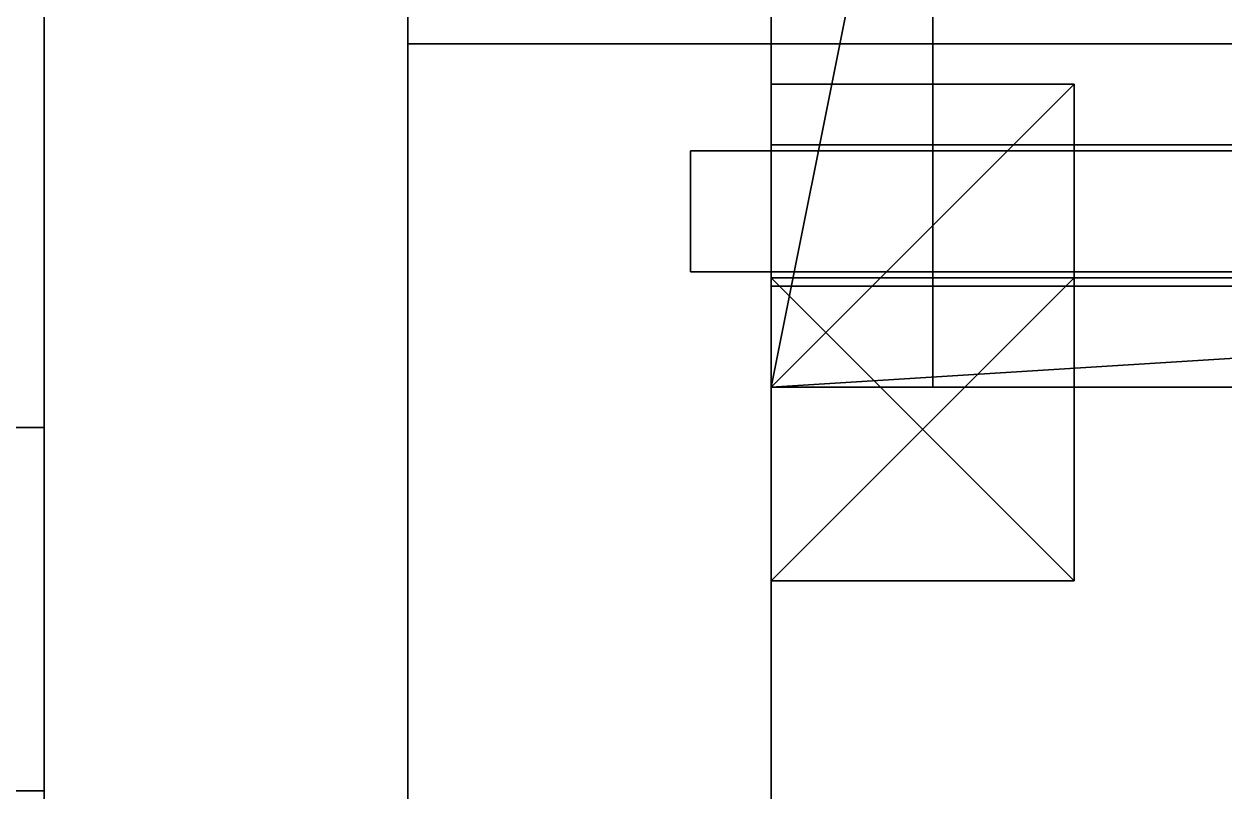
# Model space of a CAD drawing. Extents: x 0 to 4956, y -4930 to 0.
# Drawn here: x 689 to 748.4, y -170.1 to -132 of the extents above; entities that cross this region are included whole.
import ezdxf

# ---------------------------------------------------------------- set-up
doc = ezdxf.new("R2010")
doc.units = 0
for name, color, linetype in [('LAYER0', 7, 'CONTINUOUS'), ('LAYER2', 9, 'CONTINUOUS'), ('LAYER3', 9, 'CONTINUOUS'), ('LAYER701', 7, 'CONTINUOUS'), ('LAYER703', 7, 'CONTINUOUS'), ('LAYER713', 7, 'CONTINUOUS'), ('LAYER714', 2, 'CONTINUOUS'), ('LAYER715', 7, 'CONTINUOUS'), ('LAYER716', 253, 'CONTINUOUS'), ('LAYER717', 253, 'CONTINUOUS'), ('LAYER718', 253, 'CONTINUOUS'), ('LAYER719', 253, 'CONTINUOUS'), ('LAYER720', 253, 'CONTINUOUS'), ('LAYER721', 253, 'CONTINUOUS'), ('LAYER756', 7, 'CONTINUOUS'), ('LAYER763', 7, 'CONTINUOUS'), ('LAYER764', 7, 'CONTINUOUS'), ('LAYER773', 7, 'CONTINUOUS'), ('LAYER783', 253, 'CONTINUOUS'), ('LAYER784', 253, 'CONTINUOUS'), ('LAYER785', 253, 'CONTINUOUS'), ('LAYER786', 253, 'CONTINUOUS'), ('LAYER787', 7, 'CONTINUOUS'), ('LAYER797', 253, 'CONTINUOUS'), ('LAYER798', 253, 'CONTINUOUS'), ('LAYER799', 253, 'CONTINUOUS'), ('LAYER800', 253, 'CONTINUOUS'), ('LAYER87', 9, 'CONTINUOUS')]:
    doc.layers.add(name, color=color, linetype=linetype)

msp = doc.modelspace()

# ---------------------------------------------------------------- linework, layer by layer
at = {"layer": 'LAYER0', "invisible_edges": 1}
for points in [[(4956, 0), (0, -4930), (0, 0), (4956, 0)], [(4956, -4930, 5), (0, 0, 5), (0, -4930, 5), (4956, -4930, 5)], [(0, 0, 5), (4956, -4930, 5), (4956, 0, 5), (0, 0, 5)], [(0, -4930), (4956, 0), (4956, -4930), (0, -4930)]]:
    msp.add_3dface(points, dxfattribs=at)
at = {"layer": 'LAYER2', "invisible_edges": 1}
for points in [[(590, -152, 2650), (690, -170, 2650), (690, -152, 2650), (590, -152, 2650)], [(690, -170, 2650), (590, -152, 2650), (590, -170, 2650), (690, -170, 2650)], [(590, -170, 5), (690, -152, 5), (690, -170, 5), (590, -170, 5)], [(690, -152, 5), (590, -170, 5), (590, -152, 5), (690, -152, 5)], [(690, -152, 5), (590, -152, 2650), (690, -152, 2650), (690, -152, 5)], [(590, -152, 2650), (690, -152, 5), (590, -152, 5), (590, -152, 2650)], [(690, -152, 5), (690, -170, 2650), (690, -170, 5), (690, -152, 5)], [(690, -170, 2650), (690, -152, 5), (690, -152, 2650), (690, -170, 2650)], [(590, -170, 5), (690, -170, 2650), (590, -170, 2650), (590, -170, 5)], [(690, -170, 2650), (590, -170, 5), (690, -170, 5), (690, -170, 2650)]]:
    msp.add_3dface(points, dxfattribs=at)
at = {"layer": 'LAYER3', "invisible_edges": 1}
for points in [[(690, -52, 2650), (672, -152, 2650), (690, -152, 2650), (690, -52, 2650)], [(672, -152, 2650), (690, -52, 2650), (672, -52, 2650), (672, -152, 2650)], [(672, -52, 5), (690, -152, 5), (672, -152, 5), (672, -52, 5)], [(690, -152, 5), (672, -52, 5), (690, -52, 5), (690, -152, 5)], [(690, -152, 5), (690, -52, 2650), (690, -152, 2650), (690, -152, 5)], [(690, -52, 2650), (690, -152, 5), (690, -52, 5), (690, -52, 2650)], [(690, -152, 5), (672, -152, 2650), (672, -152, 5), (690, -152, 5)], [(672, -152, 2650), (690, -152, 5), (690, -152, 2650), (672, -152, 2650)]]:
    msp.add_3dface(points, dxfattribs=at)
at = {"layer": 'LAYER701', "invisible_edges": 1}
for points in [[(708, -115, 5), (2258, -133, 5), (708, -133, 5), (708, -115, 5)], [(2258, -133, 5), (708, -115, 5), (2258, -115, 5), (2258, -133, 5)], [(708, -133, 85), (708, -115, 5), (708, -133, 5), (708, -133, 85)], [(708, -115, 5), (708, -133, 85), (708, -115, 85), (708, -115, 5)], [(2258, -115, 85), (708, -133, 85), (2258, -133, 85), (2258, -115, 85)], [(708, -133, 85), (2258, -115, 85), (708, -115, 85), (708, -133, 85)], [(708, -133, 85), (2258, -133, 5), (2258, -133, 85), (708, -133, 85)], [(2258, -133, 5), (708, -133, 85), (708, -133, 5), (2258, -133, 5)]]:
    msp.add_3dface(points, dxfattribs=at)
at = {"layer": 'LAYER703', "invisible_edges": 1}
for points in [[(708, -133, 85), (726, -133, 5), (708, -133, 5), (708, -133, 85)], [(726, -133, 5), (708, -133, 85), (726, -133, 85), (726, -133, 5)], [(708, -474, 5), (726, -133, 5), (726, -474, 5), (708, -474, 5)], [(726, -133, 5), (708, -474, 5), (708, -133, 5), (726, -133, 5)], [(708, -133, 85), (726, -474, 85), (726, -133, 85), (708, -133, 85)], [(726, -474, 85), (708, -133, 85), (708, -474, 85), (726, -474, 85)], [(708, -474, 5), (708, -133, 85), (708, -133, 5), (708, -474, 5)], [(708, -133, 85), (708, -474, 5), (708, -474, 85), (708, -133, 85)], [(726, -474, 85), (726, -133, 5), (726, -133, 85), (726, -474, 85)], [(726, -133, 5), (726, -474, 85), (726, -474, 5), (726, -133, 5)]]:
    msp.add_3dface(points, dxfattribs=at)
at = {"layer": 'LAYER713', "invisible_edges": 1}
for points in [[(708, -120, 85), (726, -510, 85), (708, -510, 85), (708, -120, 85)], [(726, -510, 85), (708, -120, 85), (726, -120, 85), (726, -510, 85)], [(726, -120, 760), (708, -510, 760), (726, -510, 760), (726, -120, 760)], [(708, -510, 760), (726, -120, 760), (708, -120, 760), (708, -510, 760)], [(708, -510, 760), (708, -120, 85), (708, -510, 85), (708, -510, 760)], [(708, -120, 85), (708, -510, 760), (708, -120, 760), (708, -120, 85)], [(726, -120, 760), (726, -510, 85), (726, -120, 85), (726, -120, 760)], [(726, -510, 85), (726, -120, 760), (726, -510, 760), (726, -510, 85)]]:
    msp.add_3dface(points, dxfattribs=at)
at = {"layer": 'LAYER714'}
for points in [[(806, -150, 730.5), (806, -145, 730.5), (726, -150, 730.5), (806, -150, 730.5)], [(726, -150, 730.5), (806, -145, 730.5), (726, -145, 730.5), (726, -150, 730.5)], [(726, -150, 730.5), (726, -145, 730.5), (726, -150, 707.5), (726, -150, 730.5)], [(726, -150, 707.5), (726, -145, 730.5), (726, -145, 707.5), (726, -150, 707.5)], [(806, -150, 707.5), (726, -150, 707.5), (806, -145, 707.5), (806, -150, 707.5)], [(806, -145, 707.5), (726, -150, 707.5), (726, -145, 707.5), (806, -145, 707.5)], [(806, -145, 707.5), (726, -145, 707.5), (806, -145, 730.5), (806, -145, 707.5)], [(806, -145, 730.5), (726, -145, 707.5), (726, -145, 730.5), (806, -145, 730.5)], [(806, -150, 730.5), (726, -150, 730.5), (806, -150, 707.5), (806, -150, 730.5)], [(806, -150, 707.5), (726, -150, 730.5), (726, -150, 707.5), (806, -150, 707.5)]]:
    msp.add_3dface(points, dxfattribs=at)
at = {"layer": 'LAYER715', "invisible_edges": 1}
for points in [[(726, -145, 730.5), (806, -150, 730.5), (806, -145, 730.5), (726, -145, 730.5)], [(806, -150, 730.5), (726, -145, 730.5), (726, -150, 730.5), (806, -150, 730.5)], [(726, -150, 707.5), (806, -145, 707.5), (806, -150, 707.5), (726, -150, 707.5)], [(806, -145, 707.5), (726, -150, 707.5), (726, -145, 707.5), (806, -145, 707.5)], [(726, -145, 730.5), (726, -150, 707.5), (726, -150, 730.5), (726, -145, 730.5)], [(726, -150, 707.5), (726, -145, 730.5), (726, -145, 707.5), (726, -150, 707.5)], [(806, -145, 707.5), (726, -145, 730.5), (806, -145, 730.5), (806, -145, 707.5)], [(726, -145, 730.5), (806, -145, 707.5), (726, -145, 707.5), (726, -145, 730.5)], [(726, -150, 707.5), (806, -150, 730.5), (726, -150, 730.5), (726, -150, 707.5)], [(806, -150, 730.5), (726, -150, 707.5), (806, -150, 707.5), (806, -150, 730.5)]]:
    msp.add_3dface(points, dxfattribs=at)
at = {"layer": 'LAYER716'}
for points in [[(741, -150, 730.5), (741, -135, 730.5), (726, -150, 730.5), (741, -150, 730.5)], [(726, -150, 730.5), (741, -135, 730.5), (726, -135, 730.5), (726, -150, 730.5)], [(726, -150, 730.5), (726, -135, 730.5), (726, -150, 715.5), (726, -150, 730.5)], [(726, -150, 715.5), (726, -135, 730.5), (726, -135, 715.5), (726, -150, 715.5)], [(741, -150, 715.5), (726, -150, 715.5), (741, -135, 715.5), (741, -150, 715.5)], [(741, -135, 715.5), (726, -150, 715.5), (726, -135, 715.5), (741, -135, 715.5)], [(741, -135, 715.5), (726, -135, 715.5), (741, -135, 730.5), (741, -135, 715.5)], [(741, -135, 730.5), (726, -135, 715.5), (726, -135, 730.5), (741, -135, 730.5)], [(741, -150, 715.5), (741, -135, 715.5), (741, -150, 730.5), (741, -150, 715.5)], [(741, -150, 730.5), (741, -135, 715.5), (741, -135, 730.5), (741, -150, 730.5)], [(741, -150, 730.5), (726, -150, 730.5), (741, -150, 715.5), (741, -150, 730.5)], [(741, -150, 715.5), (726, -150, 730.5), (726, -150, 715.5), (741, -150, 715.5)]]:
    msp.add_3dface(points, dxfattribs=at)
at = {"layer": 'LAYER717'}
for points in [[(741, -150, 730.5), (741, -135, 730.5), (726, -150, 730.5), (741, -150, 730.5)], [(726, -150, 730.5), (741, -135, 730.5), (726, -135, 730.5), (726, -150, 730.5)], [(726, -150, 730.5), (726, -135, 730.5), (726, -150, 715.5), (726, -150, 730.5)], [(726, -150, 715.5), (726, -135, 730.5), (726, -135, 715.5), (726, -150, 715.5)], [(741, -150, 715.5), (726, -150, 715.5), (741, -135, 715.5), (741, -150, 715.5)], [(741, -135, 715.5), (726, -150, 715.5), (726, -135, 715.5), (741, -135, 715.5)], [(741, -135, 715.5), (726, -135, 715.5), (741, -135, 730.5), (741, -135, 715.5)], [(741, -135, 730.5), (726, -135, 715.5), (726, -135, 730.5), (741, -135, 730.5)], [(741, -150, 715.5), (741, -135, 715.5), (741, -150, 730.5), (741, -150, 715.5)], [(741, -150, 730.5), (741, -135, 715.5), (741, -135, 730.5), (741, -150, 730.5)], [(741, -150, 730.5), (726, -150, 730.5), (741, -150, 715.5), (741, -150, 730.5)], [(741, -150, 715.5), (726, -150, 730.5), (726, -150, 715.5), (741, -150, 715.5)]]:
    msp.add_3dface(points, dxfattribs=at)
at = {"layer": 'LAYER718'}
for points in [[(741, -150, 730.5), (741, -135, 730.5), (726, -150, 730.5), (741, -150, 730.5)], [(726, -150, 730.5), (741, -135, 730.5), (726, -135, 730.5), (726, -150, 730.5)], [(726, -150, 730.5), (726, -135, 730.5), (726, -150, 715.5), (726, -150, 730.5)], [(726, -150, 715.5), (726, -135, 730.5), (726, -135, 715.5), (726, -150, 715.5)], [(741, -150, 715.5), (726, -150, 715.5), (741, -135, 715.5), (741, -150, 715.5)], [(741, -135, 715.5), (726, -150, 715.5), (726, -135, 715.5), (741, -135, 715.5)], [(741, -135, 715.5), (726, -135, 715.5), (741, -135, 730.5), (741, -135, 715.5)], [(741, -135, 730.5), (726, -135, 715.5), (726, -135, 730.5), (741, -135, 730.5)], [(741, -150, 715.5), (741, -135, 715.5), (741, -150, 730.5), (741, -150, 715.5)], [(741, -150, 730.5), (741, -135, 715.5), (741, -135, 730.5), (741, -150, 730.5)], [(741, -150, 730.5), (726, -150, 730.5), (741, -150, 715.5), (741, -150, 730.5)], [(741, -150, 715.5), (726, -150, 730.5), (726, -150, 715.5), (741, -150, 715.5)]]:
    msp.add_3dface(points, dxfattribs=at)
at = {"layer": 'LAYER719'}
for points in [[(741, -150, 730.5), (741, -135, 730.5), (726, -150, 730.5), (741, -150, 730.5)], [(726, -150, 730.5), (741, -135, 730.5), (726, -135, 730.5), (726, -150, 730.5)], [(726, -150, 730.5), (726, -135, 730.5), (726, -150, 715.5), (726, -150, 730.5)], [(726, -150, 715.5), (726, -135, 730.5), (726, -135, 715.5), (726, -150, 715.5)], [(741, -150, 715.5), (726, -150, 715.5), (741, -135, 715.5), (741, -150, 715.5)], [(741, -135, 715.5), (726, -150, 715.5), (726, -135, 715.5), (741, -135, 715.5)], [(741, -135, 715.5), (726, -135, 715.5), (741, -135, 730.5), (741, -135, 715.5)], [(741, -135, 730.5), (726, -135, 715.5), (726, -135, 730.5), (741, -135, 730.5)], [(741, -150, 715.5), (741, -135, 715.5), (741, -150, 730.5), (741, -150, 715.5)], [(741, -150, 730.5), (741, -135, 715.5), (741, -135, 730.5), (741, -150, 730.5)], [(741, -150, 730.5), (726, -150, 730.5), (741, -150, 715.5), (741, -150, 730.5)], [(741, -150, 715.5), (726, -150, 730.5), (726, -150, 715.5), (741, -150, 715.5)]]:
    msp.add_3dface(points, dxfattribs=at)
at = {"layer": 'LAYER720'}
for points in [[(734, -150, 730.5), (734, -110, 730.5), (726, -150, 730.5), (734, -150, 730.5)], [(726, -150, 730.5), (734, -110, 730.5), (726, -110, 730.5), (726, -150, 730.5)], [(726, -150, 730.5), (726, -110, 730.5), (726, -150, 722.5), (726, -150, 730.5)], [(726, -150, 722.5), (726, -110, 730.5), (726, -110, 722.5), (726, -150, 722.5)], [(734, -150, 722.5), (726, -150, 722.5), (734, -110, 722.5), (734, -150, 722.5)], [(734, -110, 722.5), (726, -150, 722.5), (726, -110, 722.5), (734, -110, 722.5)], [(734, -150, 722.5), (734, -110, 722.5), (734, -150, 730.5), (734, -150, 722.5)], [(734, -150, 730.5), (734, -110, 722.5), (734, -110, 730.5), (734, -150, 730.5)], [(734, -150, 730.5), (726, -150, 730.5), (734, -150, 722.5), (734, -150, 730.5)], [(734, -150, 722.5), (726, -150, 730.5), (726, -150, 722.5), (734, -150, 722.5)]]:
    msp.add_3dface(points, dxfattribs=at)
at = {"layer": 'LAYER721'}
for points in [[(806, -150, 730.5), (806, -145, 730.5), (726, -150, 730.5), (806, -150, 730.5)], [(726, -150, 730.5), (806, -145, 730.5), (726, -145, 730.5), (726, -150, 730.5)], [(726, -150, 730.5), (726, -145, 730.5), (726, -150, 714.5), (726, -150, 730.5)], [(726, -150, 714.5), (726, -145, 730.5), (726, -145, 714.5), (726, -150, 714.5)], [(806, -150, 714.5), (726, -150, 714.5), (806, -145, 714.5), (806, -150, 714.5)], [(806, -145, 714.5), (726, -150, 714.5), (726, -145, 714.5), (806, -145, 714.5)], [(806, -145, 714.5), (726, -145, 714.5), (806, -145, 730.5), (806, -145, 714.5)], [(806, -145, 730.5), (726, -145, 714.5), (726, -145, 730.5), (806, -145, 730.5)], [(806, -150, 730.5), (726, -150, 730.5), (806, -150, 714.5), (806, -150, 730.5)], [(806, -150, 714.5), (726, -150, 730.5), (726, -150, 714.5), (806, -150, 714.5)]]:
    msp.add_3dface(points, dxfattribs=at)
at = {"layer": 'LAYER756', "invisible_edges": 1}
for points in [[(2250, -120, 86), (726, -510, 86), (726, -120, 86), (2250, -120, 86)], [(726, -510, 86), (2250, -120, 86), (2250, -510, 86), (726, -510, 86)], [(726, -120, 104), (726, -510, 86), (726, -510, 104), (726, -120, 104)], [(726, -510, 86), (726, -120, 104), (726, -120, 86), (726, -510, 86)], [(2250, -510, 104), (726, -120, 104), (726, -510, 104), (2250, -510, 104)], [(726, -120, 104), (2250, -510, 104), (2250, -120, 104), (726, -120, 104)]]:
    msp.add_3dface(points, dxfattribs=at)
at = {"layer": 'LAYER763', "invisible_edges": 1}
for points in [[(722, -138.2998, 100), (722, -144.2998, 759.5), (722, -138.2998, 759.5), (722, -138.2998, 100)], [(722, -144.2998, 759.5), (722, -138.2998, 100), (722, -144.2998, 100), (722, -144.2998, 759.5)], [(1394, -138.2998, 759.5), (722, -144.2998, 759.5), (1394, -144.2998, 759.5), (1394, -138.2998, 759.5)], [(722, -144.2998, 759.5), (1394, -138.2998, 759.5), (722, -138.2998, 759.5), (722, -144.2998, 759.5)], [(722, -138.2998, 100), (1394, -144.2998, 100), (722, -144.2998, 100), (722, -138.2998, 100)], [(1394, -144.2998, 100), (722, -138.2998, 100), (1394, -138.2998, 100), (1394, -144.2998, 100)], [(1394, -138.2998, 759.5), (722, -138.2998, 100), (722, -138.2998, 759.5), (1394, -138.2998, 759.5)], [(722, -138.2998, 100), (1394, -138.2998, 759.5), (1394, -138.2998, 100), (722, -138.2998, 100)], [(1394, -144.2998, 100), (722, -144.2998, 759.5), (722, -144.2998, 100), (1394, -144.2998, 100)], [(722, -144.2998, 759.5), (1394, -144.2998, 100), (1394, -144.2998, 759.5), (722, -144.2998, 759.5)]]:
    msp.add_3dface(points, dxfattribs=at)
at = {"layer": 'LAYER764', "invisible_edges": 1}
for points in [[(726, -138, 760), (726, -120, 640), (726, -138, 640), (726, -138, 760)], [(726, -120, 640), (726, -138, 760), (726, -120, 760), (726, -120, 640)], [(1390, -138, 640), (726, -120, 640), (1390, -120, 640), (1390, -138, 640)], [(726, -120, 640), (1390, -138, 640), (726, -138, 640), (726, -120, 640)], [(726, -138, 760), (1390, -120, 760), (726, -120, 760), (726, -138, 760)], [(1390, -120, 760), (726, -138, 760), (1390, -138, 760), (1390, -120, 760)], [(1390, -138, 640), (726, -138, 760), (726, -138, 640), (1390, -138, 640)], [(726, -138, 760), (1390, -138, 640), (1390, -138, 760), (726, -138, 760)]]:
    msp.add_3dface(points, dxfattribs=at)
at = {"layer": 'LAYER773', "invisible_edges": 1}
for points in [[(726, -144.6001, 540), (1390, -490, 540), (1390, -144.6001, 540), (726, -144.6001, 540)], [(1390, -490, 540), (726, -144.6001, 540), (726, -490, 540), (1390, -490, 540)], [(726, -144.6001, 540), (726, -490, 522), (726, -490, 540), (726, -144.6001, 540)], [(726, -490, 522), (726, -144.6001, 540), (726, -144.6001, 522), (726, -490, 522)], [(1390, -144.6001, 522), (726, -144.6001, 540), (1390, -144.6001, 540), (1390, -144.6001, 522)], [(726, -144.6001, 540), (1390, -144.6001, 522), (726, -144.6001, 522), (726, -144.6001, 540)], [(726, -490, 522), (1390, -144.6001, 522), (1390, -490, 522), (726, -490, 522)], [(1390, -144.6001, 522), (726, -490, 522), (726, -144.6001, 522), (1390, -144.6001, 522)]]:
    msp.add_3dface(points, dxfattribs=at)
at = {"layer": 'LAYER783'}
for points in [[(726, -144.6001, 540), (726, -159.6001, 525), (726, -159.6001, 540), (726, -144.6001, 540)], [(726, -144.6001, 525), (726, -159.6001, 525), (726, -144.6001, 540), (726, -144.6001, 525)], [(741, -144.6001, 540), (726, -144.6001, 525), (726, -144.6001, 540), (741, -144.6001, 540)], [(741, -144.6001, 525), (726, -144.6001, 525), (741, -144.6001, 540), (741, -144.6001, 525)], [(741, -159.6001, 540), (726, -144.6001, 540), (726, -159.6001, 540), (741, -159.6001, 540)], [(741, -144.6001, 540), (726, -144.6001, 540), (741, -159.6001, 540), (741, -144.6001, 540)], [(726, -159.6001, 525), (741, -144.6001, 525), (741, -159.6001, 525), (726, -159.6001, 525)], [(726, -144.6001, 525), (741, -144.6001, 525), (726, -159.6001, 525), (726, -144.6001, 525)], [(741, -159.6001, 525), (741, -144.6001, 540), (741, -159.6001, 540), (741, -159.6001, 525)], [(741, -144.6001, 525), (741, -144.6001, 540), (741, -159.6001, 525), (741, -144.6001, 525)], [(726, -159.6001, 540), (741, -159.6001, 525), (741, -159.6001, 540), (726, -159.6001, 540)], [(726, -159.6001, 525), (741, -159.6001, 525), (726, -159.6001, 540), (726, -159.6001, 525)]]:
    msp.add_3dface(points, dxfattribs=at)
at = {"layer": 'LAYER784'}
for points in [[(726, -144.6001, 540), (726, -159.6001, 525), (726, -159.6001, 540), (726, -144.6001, 540)], [(726, -144.6001, 525), (726, -159.6001, 525), (726, -144.6001, 540), (726, -144.6001, 525)], [(741, -144.6001, 540), (726, -144.6001, 525), (726, -144.6001, 540), (741, -144.6001, 540)], [(741, -144.6001, 525), (726, -144.6001, 525), (741, -144.6001, 540), (741, -144.6001, 525)], [(741, -159.6001, 540), (726, -144.6001, 540), (726, -159.6001, 540), (741, -159.6001, 540)], [(741, -144.6001, 540), (726, -144.6001, 540), (741, -159.6001, 540), (741, -144.6001, 540)], [(726, -159.6001, 525), (741, -144.6001, 525), (741, -159.6001, 525), (726, -159.6001, 525)], [(726, -144.6001, 525), (741, -144.6001, 525), (726, -159.6001, 525), (726, -144.6001, 525)], [(741, -159.6001, 525), (741, -144.6001, 540), (741, -159.6001, 540), (741, -159.6001, 525)], [(741, -144.6001, 525), (741, -144.6001, 540), (741, -159.6001, 525), (741, -144.6001, 525)], [(726, -159.6001, 540), (741, -159.6001, 525), (741, -159.6001, 540), (726, -159.6001, 540)], [(726, -159.6001, 525), (741, -159.6001, 525), (726, -159.6001, 540), (726, -159.6001, 525)]]:
    msp.add_3dface(points, dxfattribs=at)
at = {"layer": 'LAYER785'}
for points in [[(726, -144.6001, 540), (726, -159.6001, 525), (726, -159.6001, 540), (726, -144.6001, 540)], [(726, -144.6001, 525), (726, -159.6001, 525), (726, -144.6001, 540), (726, -144.6001, 525)], [(741, -144.6001, 540), (726, -144.6001, 525), (726, -144.6001, 540), (741, -144.6001, 540)], [(741, -144.6001, 525), (726, -144.6001, 525), (741, -144.6001, 540), (741, -144.6001, 525)], [(741, -159.6001, 540), (726, -144.6001, 540), (726, -159.6001, 540), (741, -159.6001, 540)], [(741, -144.6001, 540), (726, -144.6001, 540), (741, -159.6001, 540), (741, -144.6001, 540)], [(726, -159.6001, 525), (741, -144.6001, 525), (741, -159.6001, 525), (726, -159.6001, 525)], [(726, -144.6001, 525), (741, -144.6001, 525), (726, -159.6001, 525), (726, -144.6001, 525)], [(741, -159.6001, 525), (741, -144.6001, 540), (741, -159.6001, 540), (741, -159.6001, 525)], [(741, -144.6001, 525), (741, -144.6001, 540), (741, -159.6001, 525), (741, -144.6001, 525)], [(726, -159.6001, 540), (741, -159.6001, 525), (741, -159.6001, 540), (726, -159.6001, 540)], [(726, -159.6001, 525), (741, -159.6001, 525), (726, -159.6001, 540), (726, -159.6001, 525)]]:
    msp.add_3dface(points, dxfattribs=at)
at = {"layer": 'LAYER786'}
for points in [[(726, -144.6001, 540), (726, -159.6001, 525), (726, -159.6001, 540), (726, -144.6001, 540)], [(726, -144.6001, 525), (726, -159.6001, 525), (726, -144.6001, 540), (726, -144.6001, 525)], [(741, -144.6001, 540), (726, -144.6001, 525), (726, -144.6001, 540), (741, -144.6001, 540)], [(741, -144.6001, 525), (726, -144.6001, 525), (741, -144.6001, 540), (741, -144.6001, 525)], [(741, -159.6001, 540), (726, -144.6001, 540), (726, -159.6001, 540), (741, -159.6001, 540)], [(741, -144.6001, 540), (726, -144.6001, 540), (741, -159.6001, 540), (741, -144.6001, 540)], [(726, -159.6001, 525), (741, -144.6001, 525), (741, -159.6001, 525), (726, -159.6001, 525)], [(726, -144.6001, 525), (741, -144.6001, 525), (726, -159.6001, 525), (726, -144.6001, 525)], [(741, -159.6001, 525), (741, -144.6001, 540), (741, -159.6001, 540), (741, -159.6001, 525)], [(741, -144.6001, 525), (741, -144.6001, 540), (741, -159.6001, 525), (741, -144.6001, 525)], [(726, -159.6001, 540), (741, -159.6001, 525), (741, -159.6001, 540), (726, -159.6001, 540)], [(726, -159.6001, 525), (741, -159.6001, 525), (726, -159.6001, 540), (726, -159.6001, 525)]]:
    msp.add_3dface(points, dxfattribs=at)
at = {"layer": 'LAYER787', "invisible_edges": 1}
for points in [[(726, -144.6001, 322), (1390, -490, 322), (1390, -144.6001, 322), (726, -144.6001, 322)], [(1390, -490, 322), (726, -144.6001, 322), (726, -490, 322), (1390, -490, 322)], [(726, -144.6001, 322), (726, -490, 304), (726, -490, 322), (726, -144.6001, 322)], [(726, -490, 304), (726, -144.6001, 322), (726, -144.6001, 304), (726, -490, 304)], [(1390, -144.6001, 304), (726, -144.6001, 322), (1390, -144.6001, 322), (1390, -144.6001, 304)], [(726, -144.6001, 322), (1390, -144.6001, 304), (726, -144.6001, 304), (726, -144.6001, 322)], [(726, -490, 304), (1390, -144.6001, 304), (1390, -490, 304), (726, -490, 304)], [(1390, -144.6001, 304), (726, -490, 304), (726, -144.6001, 304), (1390, -144.6001, 304)]]:
    msp.add_3dface(points, dxfattribs=at)
at = {"layer": 'LAYER797'}
for points in [[(726, -144.6001, 322), (726, -159.6001, 307), (726, -159.6001, 322), (726, -144.6001, 322)], [(726, -144.6001, 307), (726, -159.6001, 307), (726, -144.6001, 322), (726, -144.6001, 307)], [(741, -144.6001, 322), (726, -144.6001, 307), (726, -144.6001, 322), (741, -144.6001, 322)], [(741, -144.6001, 307), (726, -144.6001, 307), (741, -144.6001, 322), (741, -144.6001, 307)], [(741, -159.6001, 322), (726, -144.6001, 322), (726, -159.6001, 322), (741, -159.6001, 322)], [(741, -144.6001, 322), (726, -144.6001, 322), (741, -159.6001, 322), (741, -144.6001, 322)], [(726, -159.6001, 307), (741, -144.6001, 307), (741, -159.6001, 307), (726, -159.6001, 307)], [(726, -144.6001, 307), (741, -144.6001, 307), (726, -159.6001, 307), (726, -144.6001, 307)], [(741, -159.6001, 307), (741, -144.6001, 322), (741, -159.6001, 322), (741, -159.6001, 307)], [(741, -144.6001, 307), (741, -144.6001, 322), (741, -159.6001, 307), (741, -144.6001, 307)], [(726, -159.6001, 322), (741, -159.6001, 307), (741, -159.6001, 322), (726, -159.6001, 322)], [(726, -159.6001, 307), (741, -159.6001, 307), (726, -159.6001, 322), (726, -159.6001, 307)]]:
    msp.add_3dface(points, dxfattribs=at)
at = {"layer": 'LAYER798'}
for points in [[(726, -144.6001, 322), (726, -159.6001, 307), (726, -159.6001, 322), (726, -144.6001, 322)], [(726, -144.6001, 307), (726, -159.6001, 307), (726, -144.6001, 322), (726, -144.6001, 307)], [(741, -144.6001, 322), (726, -144.6001, 307), (726, -144.6001, 322), (741, -144.6001, 322)], [(741, -144.6001, 307), (726, -144.6001, 307), (741, -144.6001, 322), (741, -144.6001, 307)], [(741, -159.6001, 322), (726, -144.6001, 322), (726, -159.6001, 322), (741, -159.6001, 322)], [(741, -144.6001, 322), (726, -144.6001, 322), (741, -159.6001, 322), (741, -144.6001, 322)], [(726, -159.6001, 307), (741, -144.6001, 307), (741, -159.6001, 307), (726, -159.6001, 307)], [(726, -144.6001, 307), (741, -144.6001, 307), (726, -159.6001, 307), (726, -144.6001, 307)], [(741, -159.6001, 307), (741, -144.6001, 322), (741, -159.6001, 322), (741, -159.6001, 307)], [(741, -144.6001, 307), (741, -144.6001, 322), (741, -159.6001, 307), (741, -144.6001, 307)], [(726, -159.6001, 322), (741, -159.6001, 307), (741, -159.6001, 322), (726, -159.6001, 322)], [(726, -159.6001, 307), (741, -159.6001, 307), (726, -159.6001, 322), (726, -159.6001, 307)]]:
    msp.add_3dface(points, dxfattribs=at)
at = {"layer": 'LAYER799'}
for points in [[(726, -144.6001, 322), (726, -159.6001, 307), (726, -159.6001, 322), (726, -144.6001, 322)], [(726, -144.6001, 307), (726, -159.6001, 307), (726, -144.6001, 322), (726, -144.6001, 307)], [(741, -144.6001, 322), (726, -144.6001, 307), (726, -144.6001, 322), (741, -144.6001, 322)], [(741, -144.6001, 307), (726, -144.6001, 307), (741, -144.6001, 322), (741, -144.6001, 307)], [(741, -159.6001, 322), (726, -144.6001, 322), (726, -159.6001, 322), (741, -159.6001, 322)], [(741, -144.6001, 322), (726, -144.6001, 322), (741, -159.6001, 322), (741, -144.6001, 322)], [(726, -159.6001, 307), (741, -144.6001, 307), (741, -159.6001, 307), (726, -159.6001, 307)], [(726, -144.6001, 307), (741, -144.6001, 307), (726, -159.6001, 307), (726, -144.6001, 307)], [(741, -159.6001, 307), (741, -144.6001, 322), (741, -159.6001, 322), (741, -159.6001, 307)], [(741, -144.6001, 307), (741, -144.6001, 322), (741, -159.6001, 307), (741, -144.6001, 307)], [(726, -159.6001, 322), (741, -159.6001, 307), (741, -159.6001, 322), (726, -159.6001, 322)], [(726, -159.6001, 307), (741, -159.6001, 307), (726, -159.6001, 322), (726, -159.6001, 307)]]:
    msp.add_3dface(points, dxfattribs=at)
at = {"layer": 'LAYER800'}
for points in [[(726, -144.6001, 322), (726, -159.6001, 307), (726, -159.6001, 322), (726, -144.6001, 322)], [(726, -144.6001, 307), (726, -159.6001, 307), (726, -144.6001, 322), (726, -144.6001, 307)], [(741, -144.6001, 322), (726, -144.6001, 307), (726, -144.6001, 322), (741, -144.6001, 322)], [(741, -144.6001, 307), (726, -144.6001, 307), (741, -144.6001, 322), (741, -144.6001, 307)], [(741, -159.6001, 322), (726, -144.6001, 322), (726, -159.6001, 322), (741, -159.6001, 322)], [(741, -144.6001, 322), (726, -144.6001, 322), (741, -159.6001, 322), (741, -144.6001, 322)], [(726, -159.6001, 307), (741, -144.6001, 307), (741, -159.6001, 307), (726, -159.6001, 307)], [(726, -144.6001, 307), (741, -144.6001, 307), (726, -159.6001, 307), (726, -144.6001, 307)], [(741, -159.6001, 307), (741, -144.6001, 322), (741, -159.6001, 322), (741, -159.6001, 307)], [(741, -144.6001, 307), (741, -144.6001, 322), (741, -159.6001, 307), (741, -144.6001, 307)], [(726, -159.6001, 322), (741, -159.6001, 307), (741, -159.6001, 322), (726, -159.6001, 322)], [(726, -159.6001, 307), (741, -159.6001, 307), (726, -159.6001, 322), (726, -159.6001, 307)]]:
    msp.add_3dface(points, dxfattribs=at)
at = {"layer": 'LAYER87', "invisible_edges": 1}
for points in [[(2350, -100, 760), (690, -532, 760), (690, -100, 760), (2350, -100, 760)], [(690, -532, 760), (2350, -100, 760), (2350, -532, 760), (690, -532, 760)], [(690, -100, 778), (690, -532, 760), (690, -532, 778), (690, -100, 778)], [(690, -532, 760), (690, -100, 778), (690, -100, 760), (690, -532, 760)], [(2350, -532, 778), (690, -100, 778), (690, -532, 778), (2350, -532, 778)], [(690, -100, 778), (2350, -532, 778), (2350, -100, 778), (690, -100, 778)]]:
    msp.add_3dface(points, dxfattribs=at)

doc.saveas('drawing.dxf')
